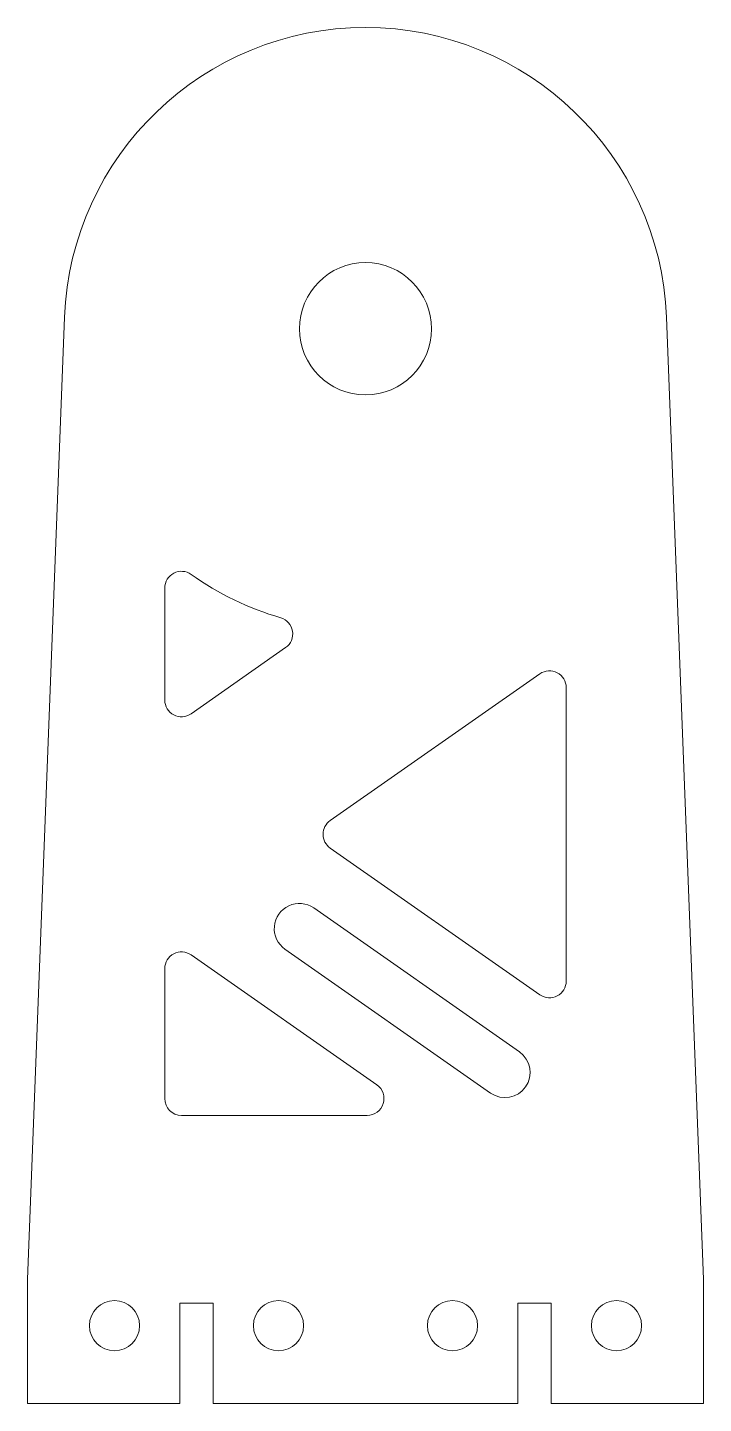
# Model space of a CAD drawing. Header units: millimetres. Extents: x -20.2 to 20.2, y 83.5 to 165.7.
import ezdxf

# ---------------------------------------------------------------- set-up
doc = ezdxf.new("R2010")
doc.units = ezdxf.units.MM

msp = doc.modelspace()

# ---------------------------------------------------------------- linework, layer by layer
at = {"color": 7, "linetype": 'Continuous', "lineweight": 15}
for p, q in [((-17.987, 148.383), (-20.2, 90.874)), ((20.2, 90.874), (17.987, 148.383)), ((-12, 132.199), (-12, 125.505)), ((-10.427, 124.686), (-4.775, 128.64)), ((-2.107, 118.302), (10.427, 127.071)), ((12, 126.252), (12, 108.713)), ((-2.107, 116.663), (10.427, 107.894)), ((9.198, 104.482), (-3.093, 113.081)), ((0.678, 102.51), (-10.427, 110.28)), ((-4.813, 110.623), (7.478, 102.024)), ((-12, 109.46), (-12, 101.691)), ((-11, 100.691), (0.105, 100.691)), ((-20.2, 90.874), (-20.2, 83.474)), ((20.2, 83.474), (20.2, 90.874)), ((-11.1, 89.474), (-9.1, 89.474)), ((-11.1, 83.474), (-11.1, 89.474)), ((-9.1, 89.474), (-9.1, 83.474)), ((9.1, 89.474), (11.1, 89.474)), ((9.1, 83.474), (9.1, 89.474)), ((11.1, 89.474), (11.1, 83.474)), ((-20.2, 83.474), (-11.1, 83.474)), ((-9.1, 83.474), (9.1, 83.474)), ((11.1, 83.474), (20.2, 83.474))]:
    msp.add_line(p, q, dxfattribs=at)
for centre, radius in [((0, 147.691), 3.95), ((-15, 88.124), 1.5), ((-5.2, 88.124), 1.5), ((5.2, 88.124), 1.5), ((15, 88.124), 1.5)]:
    msp.add_circle(centre, radius, dxfattribs=at)
for centre, radius, start, end in [((0, 147.691), 18, 2.20402, 177.79598), ((-11, 132.199), 1, 54.62346, 180), ((0, 147.691), 18, 234.62346, 253.65027), ((-5.348, 129.459), 1, 304.97887, 73.65027), ((11, 126.252), 1, 0, 124.97887), ((-11, 125.505), 1, 180, 304.97887), ((-1.534, 117.483), 1, 124.97887, 235.02113), ((-3.953, 111.852), 1.5, 55.02113, 235.02113), ((-11, 109.46), 1, 55.02113, 180), ((11, 108.713), 1, 235.02113, 0), ((8.338, 103.253), 1.5, 235.02113, 55.02113), ((0.105, 101.691), 1, 270, 55.02113), ((-11, 101.691), 1, 180, 270)]:
    msp.add_arc(centre, radius, start, end, dxfattribs=at)

doc.saveas('drawing.dxf')
